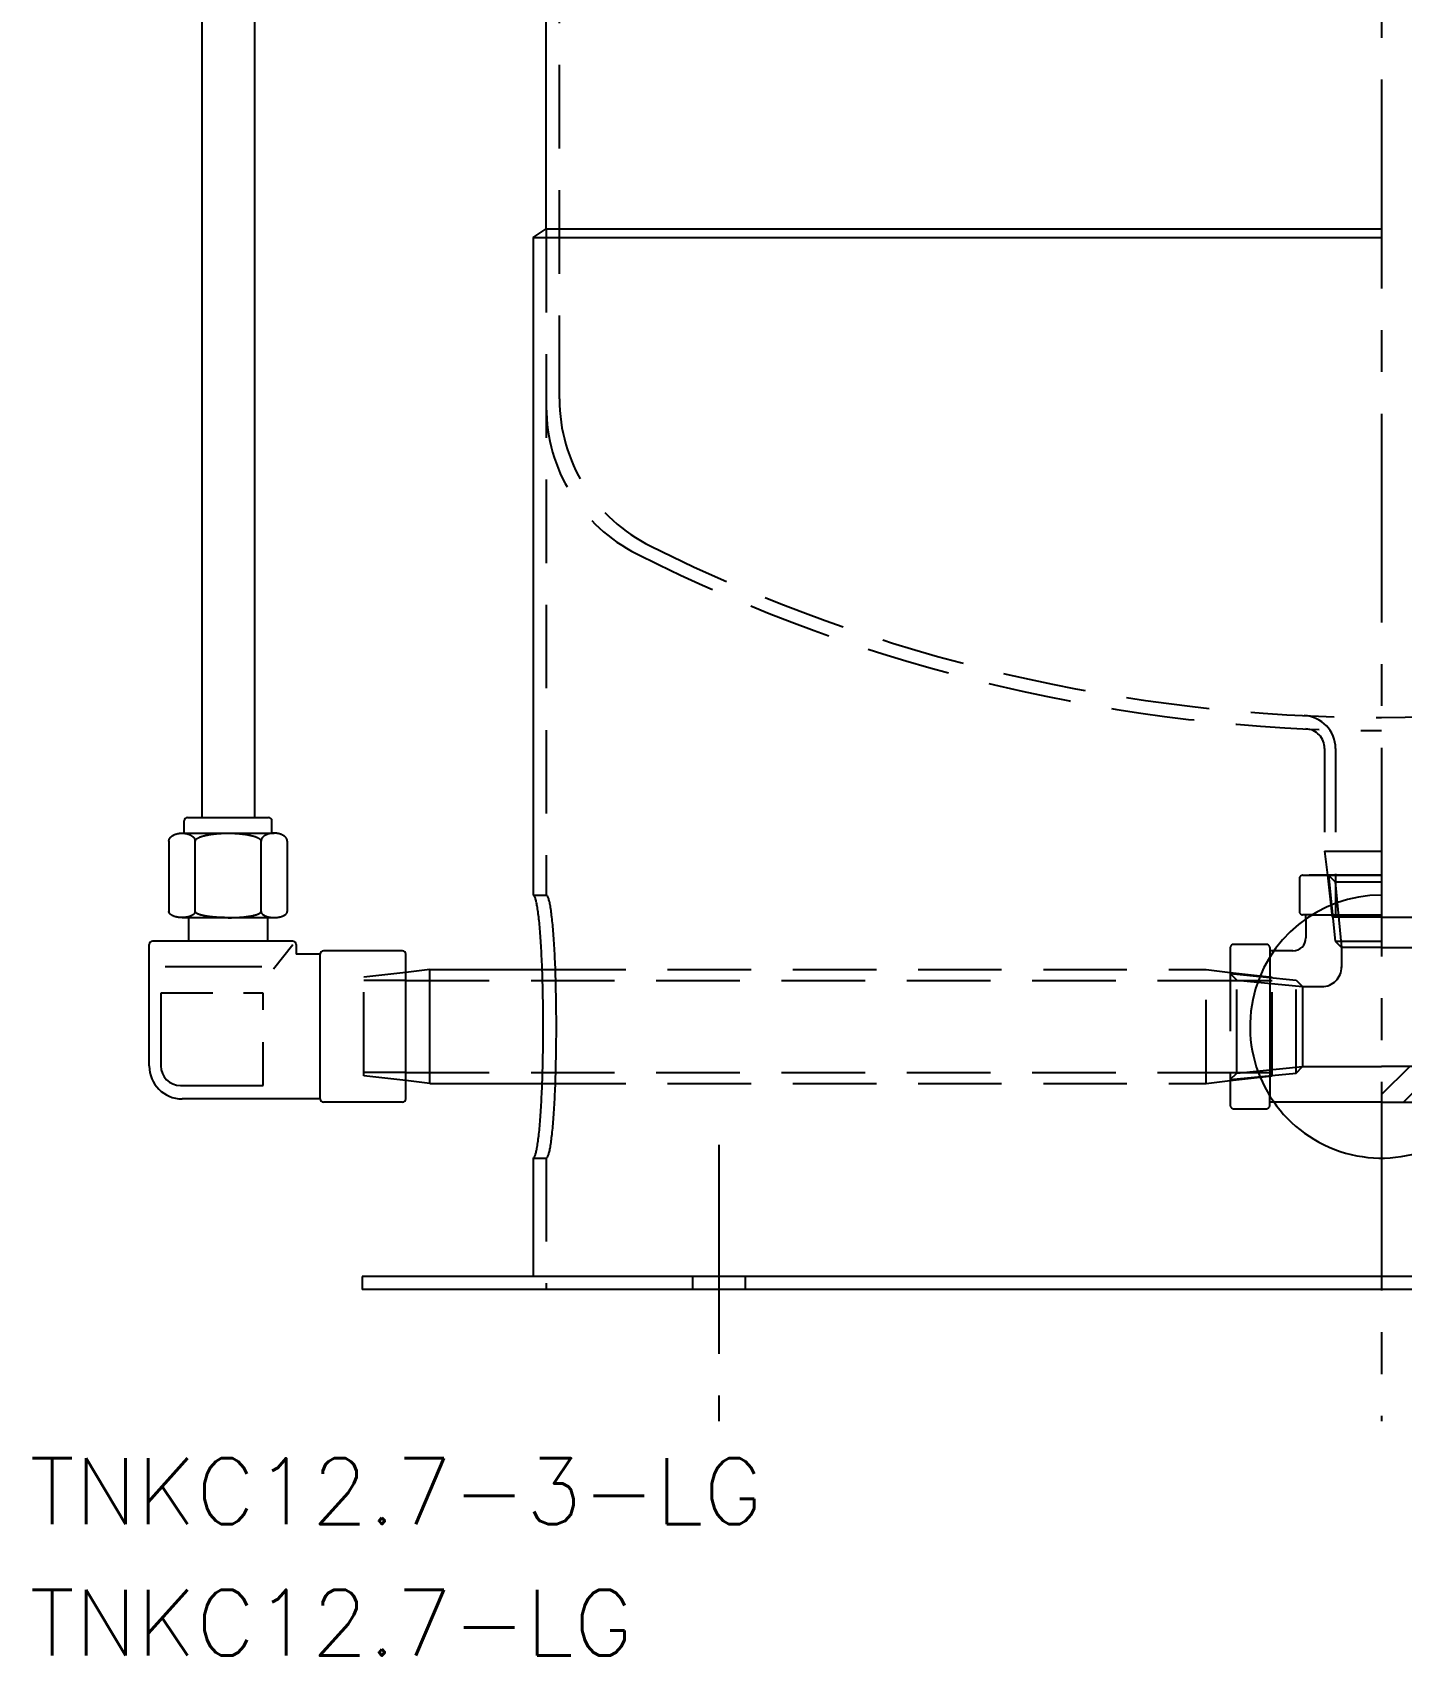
# Model space of a CAD drawing. Extents: x -205 to 175, y -774 to 175.
# Drawn here: x -205.1 to 3, y -773.7 to -526.8 of the extents above; entities that cross this region are included whole.
import ezdxf

# ---------------------------------------------------------------- set-up
doc = ezdxf.new("R2010")
doc.units = 0
doc.linetypes.add('CENTER', pattern=[50.8, 31.75, -6.35, 6.35, -6.35])
doc.linetypes.add('DASHED', pattern=[19.05, 12.7, -6.35])
doc.layers.get('0').update_dxf_attribs({"linetype": 'CONTINUOUS'})
doc.layers.add('CENTER', color=1, linetype='CENTER')
doc.styles.get("Standard").update_dxf_attribs({"font": 'txt.shx', "height": 3, "bigfont": 'bigfont.shx'})

# ---------------------------------------------------------------- blocks, each defined once
blk = doc.blocks.new('*X7')
at = {"color": 0, "linetype": 'CONTINUOUS'}
for p, q in [((7.88, -658.03), (10.91, -655)), ((7.29, -663.11), (12.5, -657.9)), ((6.07, -668.82), (11.5, -663.39)), ((7.76, -671.62), (12.96, -666.43)), ((11.95, -671.93), (18.37, -665.5)), ((17.98, -670.38), (22.78, -665.58)), ((0, -688.36), (4.29, -684.07)), ((3.35, -689.5), (8.78, -684.07)), ((7.84, -689.5), (12.64, -684.71)), ((12.33, -689.5), (16.39, -685.44)), ((16.82, -689.5), (20.44, -685.89)), ((20.31, -690.5), (23, -687.81))]:
    blk.add_line(p, q, dxfattribs=at)

msp = doc.modelspace()

# ---------------------------------------------------------------- linework, layer by layer
at = {"color": 3, "linetype": 'DASHED'}
for p, q in [((-125, -582.56), (-125, -380.33)), ((-127, -556.71), (-127, -658)), ((-8.65, -635.73), (-8.65, -651.35)), ((-7, -635.72), (-7, -655)), ((-8.65, -651.35), (-8.23, -655)), ((-8.65, -651.35), (0, -651.35)), ((-12.5, -655.5), (-12.5, -660.5)), ((-12, -655), (0, -655)), ((0, -655), (-11, -655)), ((-8.23, -655), (-7.5, -661.35)), ((-8.07, -655), (-7.07, -656)), ((-8.07, -655), (-7.07, -665)), ((-7.07, -656), (-6.07, -666)), ((-7.07, -656), (0, -656)), ((-7, -655), (-7, -661.35)), ((-129, -658), (-127, -658)), ((-10.54, -661), (-12, -661)), ((-11.5, -661.64), (-11.5, -661)), ((0, -661.35), (-7.5, -661.35)), ((-23, -666), (-23, -690)), ((-22.5, -665.5), (-17.5, -665.5)), ((-17, -666), (-17, -667.46)), ((-7.07, -665), (-6.07, -666)), ((-7.07, -665), (0, -665)), ((-6.07, -666), (-6.07, -669)), ((0, -666), (-6.07, -666)), ((-16.36, -666.5), (-17, -666.5)), ((-148.37, -669.77), (-154.72, -670.5)), ((-154.72, -685.5), (-154.72, -670.5)), ((-148.37, -671), (-154.72, -671)), ((-148.37, -671), (-23, -671)), ((-127.61, -669.35), (-26.65, -669.35)), ((-26.65, -686.65), (-26.65, -669.35)), ((-26.65, -669.35), (-23, -669.77)), ((-23, -669.77), (-16.65, -670.5)), ((-23, -669.93), (-22, -670.93)), ((-23, -669.93), (-13, -670.93)), ((-23, -671), (-16.65, -671)), ((-22, -685.07), (-22, -670.93)), ((-22, -670.93), (-12, -671.93)), ((-16.65, -685.5), (-16.65, -670.5)), ((-13, -685.07), (-13, -670.93)), ((-13, -670.93), (-12, -671.93)), ((-12, -671.93), (-12, -684.07)), ((-12, -671.93), (-9.07, -671.93)), ((-148.37, -685), (-154.72, -685)), ((-148.37, -686.23), (-154.72, -685.5)), ((-148.37, -685), (-23, -685)), ((-23, -685), (-16.65, -685)), ((-23, -686.07), (-22, -685.07)), ((-23, -686.07), (-13, -685.07)), ((-23, -686.23), (-16.65, -685.5)), ((-22, -685.07), (-12, -684.07)), ((-13, -685.07), (-12, -684.07)), ((-12, -684.07), (0, -684.07)), ((-127.61, -686.65), (-26.65, -686.65)), ((-26.65, -686.65), (-23, -686.23)), ((-17, -690), (-17, -688.54)), ((-22.5, -690.5), (-17.5, -690.5)), ((-16.36, -689.5), (-17, -689.5)), ((-129, -698), (-127, -698)), ((-127, -698), (-127, -718)), ((-104.76, -716), (-104.76, -718)), ((-96.76, -716), (-96.76, -718))]:
    msp.add_line(p, q, dxfattribs=at)
at = {"color": 7, "linetype": 'CONTINUOUS'}
for p, q in [((-127, -556.71), (-127, -396.65)), ((-179.37, -419.8), (-179.37, -646.2)), ((-171.37, -419.8), (-171.37, -646.2)), ((-129, -558), (-127, -556.71)), ((-127, -556.71), (0, -556.71)), ((-129, -558), (0, -558)), ((-129, -558), (-129, -658)), ((-181.54, -646.2), (-169.21, -646.2)), ((-182.38, -648.6), (-168.37, -648.6)), ((-182.04, -648.6), (-182.04, -646.7)), ((-168.71, -648.6), (-168.71, -646.7)), ((-184.37, -649.81), (-184.37, -660.5)), ((-180.38, -660.5), (-180.38, -649.52)), ((-170.37, -660.5), (-170.37, -649.52)), ((-166.37, -649.81), (-166.37, -660.5)), ((-182.38, -661.43), (-168.37, -661.43)), ((-181.39, -661.43), (-181.39, -665.04)), ((-169.36, -661.43), (-169.36, -665.04)), ((-10.54, -661), (0, -661)), ((0, -661.35), (7.5, -661.35)), ((-11.5, -661.64), (-11.5, -664.5)), ((-187.37, -684), (-187.37, -665.54)), ((-165.52, -665.04), (-186.87, -665.04)), ((-168.47, -669.23), (-165.52, -665.54)), ((-165.02, -665.54), (-165.02, -667)), ((0, -666), (6.07, -666)), ((-184.92, -668.89), (-170.27, -668.89)), ((-161.37, -667), (-165.02, -667)), ((-161.37, -689), (-161.37, -667)), ((-148.87, -666.5), (-160.87, -666.5)), ((-148.37, -689), (-148.37, -667)), ((-17, -667.46), (-17, -688.54)), ((-13.5, -666.5), (-16.36, -666.5)), ((-144.72, -669.35), (-148.37, -669.77)), ((-144.72, -686.65), (-144.72, -669.35)), ((-144.72, -669.35), (-127.61, -669.35)), ((-177.68, -672.93), (-185.6, -672.93)), ((-185.6, -672.93), (-185.6, -683.97)), ((-170.06, -672.93), (-173.05, -672.93)), ((-170.06, -675.47), (-170.06, -672.93)), ((-170.06, -686.97), (-170.06, -680.4)), ((12, -684.07), (0, -684.07)), ((-182.6, -686.97), (-170.06, -686.97)), ((-144.72, -686.65), (-148.37, -686.23)), ((-144.72, -686.65), (-127.61, -686.65)), ((-161.37, -689), (-182.37, -689)), ((-148.87, -689.5), (-160.87, -689.5)), ((0, -689.5), (-16.36, -689.5)), ((0, -689.5), (17, -689.5)), ((-129, -698), (-129, -716)), ((-155, -716), (-155, -718)), ((126.99, -716), (-155, -716)), ((155, -718), (-155, -718))]:
    msp.add_line(p, q, dxfattribs=at)
for points in [[(-184.37, -649.81, 0), (-184.37, -649.78, 0), (-184.37, -649.75, 0), (-184.37, -649.72, 0), (-184.37, -649.69, 0), (-184.36, -649.66, 0), (-184.35, -649.63, 0), (-184.34, -649.6, 0), (-184.34, -649.57, 0), (-184.33, -649.54, 0), (-184.31, -649.52, 0), (-184.3, -649.49, 0), (-184.29, -649.46, 0), (-184.27, -649.43, 0), (-184.26, -649.4, 0), (-184.24, -649.38, 0), (-184.22, -649.35, 0), (-184.2, -649.32, 0), (-184.18, -649.29, 0), (-184.16, -649.27, 0), (-184.14, -649.24, 0), (-184.12, -649.21, 0), (-184.09, -649.19, 0), (-184.06, -649.16, 0), (-184.04, -649.14, 0), (-184.01, -649.11, 0), (-183.98, -649.09, 0), (-183.95, -649.07, 0), (-183.92, -649.04, 0), (-183.89, -649.02, 0), (-183.86, -649, 0), (-183.82, -648.98, 0), (-183.79, -648.95, 0), (-183.75, -648.93, 0), (-183.72, -648.91, 0), (-183.68, -648.89, 0), (-183.64, -648.88, 0), (-183.61, -648.86, 0), (-183.57, -648.84, 0), (-183.53, -648.82, 0), (-183.49, -648.8, 0), (-183.45, -648.79, 0), (-183.4, -648.77, 0), (-183.36, -648.76, 0), (-183.32, -648.74, 0), (-183.28, -648.73, 0), (-183.23, -648.72, 0), (-183.19, -648.7, 0), (-183.14, -648.69, 0), (-183.1, -648.68, 0), (-183.05, -648.67, 0), (-183, -648.66, 0), (-182.96, -648.65, 0), (-182.91, -648.64, 0), (-182.86, -648.64, 0), (-182.81, -648.63, 0), (-182.77, -648.62, 0), (-182.72, -648.62, 0), (-182.67, -648.61, 0), (-182.62, -648.61, 0), (-182.57, -648.61, 0), (-182.52, -648.6, 0), (-182.47, -648.6, 0), (-182.43, -648.6, 0), (-182.38, -648.6, 0), (-182.33, -648.6, 0), (-182.28, -648.6, 0), (-182.23, -648.6, 0), (-182.18, -648.61, 0), (-182.13, -648.61, 0), (-182.08, -648.61, 0), (-182.04, -648.62, 0), (-181.99, -648.62, 0), (-181.94, -648.63, 0), (-181.89, -648.64, 0), (-181.84, -648.64, 0), (-181.8, -648.65, 0), (-181.75, -648.66, 0), (-181.7, -648.67, 0), (-181.66, -648.68, 0), (-181.61, -648.69, 0), (-181.57, -648.7, 0), (-181.52, -648.72, 0), (-181.48, -648.73, 0), (-181.44, -648.74, 0), (-181.39, -648.76, 0), (-181.35, -648.77, 0), (-181.31, -648.79, 0), (-181.27, -648.8, 0), (-181.23, -648.82, 0), (-181.19, -648.84, 0), (-181.15, -648.86, 0), (-181.11, -648.88, 0), (-181.07, -648.89, 0), (-181.04, -648.91, 0), (-181, -648.93, 0), (-180.97, -648.95, 0), (-180.93, -648.98, 0), (-180.9, -649, 0), (-180.87, -649.02, 0), (-180.83, -649.04, 0), (-180.8, -649.07, 0), (-180.77, -649.09, 0), (-180.74, -649.11, 0), (-180.72, -649.14, 0), (-180.69, -649.16, 0), (-180.66, -649.19, 0), (-180.64, -649.21, 0), (-180.62, -649.24, 0), (-180.59, -649.27, 0), (-180.57, -649.29, 0), (-180.55, -649.32, 0), (-180.53, -649.35, 0), (-180.51, -649.38, 0), (-180.5, -649.4, 0), (-180.48, -649.43, 0), (-180.47, -649.46, 0), (-180.45, -649.49, 0), (-180.44, -649.52, 0), (-180.43, -649.54, 0), (-180.42, -649.57, 0), (-180.41, -649.6, 0), (-180.4, -649.63, 0), (-180.4, -649.66, 0), (-180.39, -649.69, 0), (-180.38, -649.72, 0), (-180.38, -649.75, 0), (-180.38, -649.78, 0), (-180.38, -649.81, 0)], [(-180.38, -649.81, 0), (-180.38, -649.78, 0), (-180.37, -649.75, 0), (-180.37, -649.72, 0), (-180.36, -649.69, 0), (-180.34, -649.66, 0), (-180.33, -649.63, 0), (-180.31, -649.6, 0), (-180.28, -649.57, 0), (-180.26, -649.54, 0), (-180.23, -649.52, 0), (-180.2, -649.49, 0), (-180.16, -649.46, 0), (-180.13, -649.43, 0), (-180.09, -649.4, 0), (-180.04, -649.38, 0), (-180, -649.35, 0), (-179.95, -649.32, 0), (-179.9, -649.29, 0), (-179.84, -649.27, 0), (-179.79, -649.24, 0), (-179.73, -649.21, 0), (-179.67, -649.19, 0), (-179.6, -649.16, 0), (-179.54, -649.14, 0), (-179.47, -649.11, 0), (-179.4, -649.09, 0), (-179.32, -649.07, 0), (-179.24, -649.04, 0), (-179.16, -649.02, 0), (-179.08, -649, 0), (-179, -648.98, 0), (-178.91, -648.95, 0), (-178.83, -648.93, 0), (-178.74, -648.91, 0), (-178.64, -648.89, 0), (-178.55, -648.88, 0), (-178.45, -648.86, 0), (-178.36, -648.84, 0), (-178.26, -648.82, 0), (-178.16, -648.8, 0), (-178.05, -648.79, 0), (-177.95, -648.77, 0), (-177.84, -648.76, 0), (-177.73, -648.74, 0), (-177.62, -648.73, 0), (-177.51, -648.72, 0), (-177.4, -648.7, 0), (-177.29, -648.69, 0), (-177.18, -648.68, 0), (-177.06, -648.67, 0), (-176.94, -648.66, 0), (-176.83, -648.65, 0), (-176.71, -648.64, 0), (-176.59, -648.64, 0), (-176.47, -648.63, 0), (-176.35, -648.62, 0), (-176.23, -648.62, 0), (-176.11, -648.61, 0), (-175.99, -648.61, 0), (-175.87, -648.61, 0), (-175.74, -648.6, 0), (-175.62, -648.6, 0), (-175.5, -648.6, 0), (-175.37, -648.6, 0), (-175.25, -648.6, 0), (-175.13, -648.6, 0), (-175.01, -648.6, 0), (-174.88, -648.61, 0), (-174.76, -648.61, 0), (-174.64, -648.61, 0), (-174.52, -648.62, 0), (-174.4, -648.62, 0), (-174.28, -648.63, 0), (-174.16, -648.64, 0), (-174.04, -648.64, 0), (-173.92, -648.65, 0), (-173.8, -648.66, 0), (-173.69, -648.67, 0), (-173.57, -648.68, 0), (-173.46, -648.69, 0), (-173.35, -648.7, 0), (-173.23, -648.72, 0), (-173.12, -648.73, 0), (-173.01, -648.74, 0), (-172.91, -648.76, 0), (-172.8, -648.77, 0), (-172.7, -648.79, 0), (-172.59, -648.8, 0), (-172.49, -648.82, 0), (-172.39, -648.84, 0), (-172.29, -648.86, 0), (-172.2, -648.88, 0), (-172.1, -648.89, 0), (-172.01, -648.91, 0), (-171.92, -648.93, 0), (-171.84, -648.95, 0), (-171.75, -648.98, 0), (-171.66, -649, 0), (-171.58, -649.02, 0), (-171.5, -649.04, 0), (-171.43, -649.07, 0), (-171.35, -649.09, 0), (-171.28, -649.11, 0), (-171.21, -649.14, 0), (-171.15, -649.16, 0), (-171.08, -649.19, 0), (-171.02, -649.21, 0), (-170.96, -649.24, 0), (-170.9, -649.27, 0), (-170.85, -649.29, 0), (-170.8, -649.32, 0), (-170.75, -649.35, 0), (-170.7, -649.38, 0), (-170.66, -649.4, 0), (-170.62, -649.43, 0), (-170.58, -649.46, 0), (-170.55, -649.49, 0), (-170.52, -649.52, 0), (-170.49, -649.54, 0), (-170.47, -649.57, 0), (-170.44, -649.6, 0), (-170.42, -649.63, 0), (-170.41, -649.66, 0), (-170.39, -649.69, 0), (-170.38, -649.72, 0), (-170.38, -649.75, 0), (-170.37, -649.78, 0), (-170.37, -649.81, 0)], [(-166.37, -649.81, 0), (-166.38, -649.78, 0), (-166.38, -649.75, 0), (-166.38, -649.72, 0), (-166.38, -649.69, 0), (-166.39, -649.66, 0), (-166.4, -649.63, 0), (-166.4, -649.6, 0), (-166.41, -649.57, 0), (-166.42, -649.54, 0), (-166.43, -649.52, 0), (-166.45, -649.49, 0), (-166.46, -649.46, 0), (-166.47, -649.43, 0), (-166.49, -649.4, 0), (-166.51, -649.38, 0), (-166.53, -649.35, 0), (-166.55, -649.32, 0), (-166.57, -649.29, 0), (-166.59, -649.27, 0), (-166.61, -649.24, 0), (-166.63, -649.21, 0), (-166.66, -649.19, 0), (-166.68, -649.16, 0), (-166.71, -649.14, 0), (-166.74, -649.11, 0), (-166.77, -649.09, 0), (-166.8, -649.07, 0), (-166.83, -649.04, 0), (-166.86, -649.02, 0), (-166.89, -649, 0), (-166.93, -648.98, 0), (-166.96, -648.95, 0), (-166.99, -648.93, 0), (-167.03, -648.91, 0), (-167.07, -648.89, 0), (-167.1, -648.88, 0), (-167.14, -648.86, 0), (-167.18, -648.84, 0), (-167.22, -648.82, 0), (-167.26, -648.8, 0), (-167.3, -648.79, 0), (-167.34, -648.77, 0), (-167.39, -648.76, 0), (-167.43, -648.74, 0), (-167.47, -648.73, 0), (-167.52, -648.72, 0), (-167.56, -648.7, 0), (-167.61, -648.69, 0), (-167.65, -648.68, 0), (-167.7, -648.67, 0), (-167.75, -648.66, 0), (-167.79, -648.65, 0), (-167.84, -648.64, 0), (-167.89, -648.64, 0), (-167.93, -648.63, 0), (-167.98, -648.62, 0), (-168.03, -648.62, 0), (-168.08, -648.61, 0), (-168.13, -648.61, 0), (-168.18, -648.61, 0), (-168.22, -648.6, 0), (-168.27, -648.6, 0), (-168.32, -648.6, 0), (-168.37, -648.6, 0), (-168.42, -648.6, 0), (-168.47, -648.6, 0), (-168.52, -648.6, 0), (-168.57, -648.61, 0), (-168.62, -648.61, 0), (-168.66, -648.61, 0), (-168.71, -648.62, 0), (-168.76, -648.62, 0), (-168.81, -648.63, 0), (-168.86, -648.64, 0), (-168.9, -648.64, 0), (-168.95, -648.65, 0), (-169, -648.66, 0), (-169.04, -648.67, 0), (-169.09, -648.68, 0), (-169.14, -648.69, 0), (-169.18, -648.7, 0), (-169.22, -648.72, 0), (-169.27, -648.73, 0), (-169.31, -648.74, 0), (-169.36, -648.76, 0), (-169.4, -648.77, 0), (-169.44, -648.79, 0), (-169.48, -648.8, 0), (-169.52, -648.82, 0), (-169.56, -648.84, 0), (-169.6, -648.86, 0), (-169.64, -648.88, 0), (-169.68, -648.89, 0), (-169.71, -648.91, 0), (-169.75, -648.93, 0), (-169.78, -648.95, 0), (-169.82, -648.98, 0), (-169.85, -649, 0), (-169.88, -649.02, 0), (-169.91, -649.04, 0), (-169.95, -649.07, 0), (-169.98, -649.09, 0), (-170, -649.11, 0), (-170.03, -649.14, 0), (-170.06, -649.16, 0), (-170.09, -649.19, 0), (-170.11, -649.21, 0), (-170.13, -649.24, 0), (-170.16, -649.27, 0), (-170.18, -649.29, 0), (-170.2, -649.32, 0), (-170.22, -649.35, 0), (-170.24, -649.38, 0), (-170.25, -649.4, 0), (-170.27, -649.43, 0), (-170.28, -649.46, 0), (-170.3, -649.49, 0), (-170.31, -649.52, 0), (-170.32, -649.54, 0), (-170.33, -649.57, 0), (-170.34, -649.6, 0), (-170.35, -649.63, 0), (-170.35, -649.66, 0), (-170.36, -649.69, 0), (-170.36, -649.72, 0), (-170.37, -649.75, 0), (-170.37, -649.78, 0), (-170.37, -649.81, 0)], [(-129, -698, 0), (-128.96, -697.99, 0), (-128.92, -697.98, 0), (-128.89, -697.95, 0), (-128.85, -697.9, 0), (-128.81, -697.85, 0), (-128.77, -697.78, 0), (-128.74, -697.71, 0), (-128.7, -697.62, 0), (-128.66, -697.51, 0), (-128.63, -697.4, 0), (-128.59, -697.28, 0), (-128.55, -697.14, 0), (-128.52, -696.99, 0), (-128.48, -696.83, 0), (-128.45, -696.66, 0), (-128.41, -696.48, 0), (-128.38, -696.28, 0), (-128.34, -696.08, 0), (-128.31, -695.86, 0), (-128.27, -695.64, 0), (-128.24, -695.4, 0), (-128.21, -695.15, 0), (-128.18, -694.9, 0), (-128.14, -694.63, 0), (-128.11, -694.35, 0), (-128.08, -694.06, 0), (-128.05, -693.77, 0), (-128.02, -693.46, 0), (-127.99, -693.14, 0), (-127.97, -692.82, 0), (-127.94, -692.49, 0), (-127.91, -692.14, 0), (-127.88, -691.79, 0), (-127.86, -691.43, 0), (-127.83, -691.06, 0), (-127.81, -690.69, 0), (-127.79, -690.3, 0), (-127.76, -689.91, 0), (-127.74, -689.52, 0), (-127.72, -689.11, 0), (-127.7, -688.7, 0), (-127.68, -688.28, 0), (-127.66, -687.86, 0), (-127.64, -687.43, 0), (-127.62, -686.99, 0), (-127.61, -686.55, 0), (-127.59, -686.11, 0), (-127.58, -685.65, 0), (-127.56, -685.2, 0), (-127.55, -684.74, 0), (-127.54, -684.27, 0), (-127.53, -683.81, 0), (-127.52, -683.33, 0), (-127.51, -682.86, 0), (-127.5, -682.38, 0), (-127.49, -681.9, 0), (-127.48, -681.42, 0), (-127.48, -680.93, 0), (-127.47, -680.45, 0), (-127.47, -679.96, 0), (-127.46, -679.47, 0), (-127.46, -678.98, 0), (-127.46, -678.49, 0), (-127.46, -678, 0), (-127.46, -677.51, 0), (-127.46, -677.02, 0), (-127.46, -676.53, 0), (-127.47, -676.04, 0), (-127.47, -675.55, 0), (-127.48, -675.07, 0), (-127.48, -674.58, 0), (-127.49, -674.1, 0), (-127.5, -673.62, 0), (-127.51, -673.14, 0), (-127.52, -672.67, 0), (-127.53, -672.19, 0), (-127.54, -671.73, 0), (-127.55, -671.26, 0), (-127.56, -670.8, 0), (-127.58, -670.35, 0), (-127.59, -669.89, 0), (-127.61, -669.45, 0), (-127.62, -669.01, 0), (-127.64, -668.57, 0), (-127.66, -668.14, 0), (-127.68, -667.72, 0), (-127.7, -667.3, 0), (-127.72, -666.89, 0), (-127.74, -666.48, 0), (-127.76, -666.09, 0), (-127.79, -665.7, 0), (-127.81, -665.31, 0), (-127.83, -664.94, 0), (-127.86, -664.57, 0), (-127.88, -664.21, 0), (-127.91, -663.86, 0), (-127.94, -663.51, 0), (-127.97, -663.18, 0), (-127.99, -662.86, 0), (-128.02, -662.54, 0), (-128.05, -662.23, 0), (-128.08, -661.94, 0), (-128.11, -661.65, 0), (-128.14, -661.37, 0), (-128.18, -661.1, 0), (-128.21, -660.85, 0), (-128.24, -660.6, 0), (-128.27, -660.36, 0), (-128.31, -660.14, 0), (-128.34, -659.92, 0), (-128.38, -659.72, 0), (-128.41, -659.52, 0), (-128.45, -659.34, 0), (-128.48, -659.17, 0), (-128.52, -659.01, 0), (-128.55, -658.86, 0), (-128.59, -658.72, 0), (-128.63, -658.6, 0), (-128.66, -658.49, 0), (-128.7, -658.38, 0), (-128.74, -658.29, 0), (-128.77, -658.22, 0), (-128.81, -658.15, 0), (-128.85, -658.1, 0), (-128.89, -658.05, 0), (-128.92, -658.02, 0), (-128.96, -658.01, 0), (-129, -658, 0)], [(-180.38, -660.5, 0), (-180.38, -660.52, 0), (-180.38, -660.54, 0), (-180.38, -660.57, 0), (-180.39, -660.59, 0), (-180.4, -660.61, 0), (-180.4, -660.63, 0), (-180.41, -660.66, 0), (-180.42, -660.68, 0), (-180.43, -660.7, 0), (-180.44, -660.72, 0), (-180.45, -660.75, 0), (-180.47, -660.77, 0), (-180.48, -660.79, 0), (-180.5, -660.81, 0), (-180.51, -660.83, 0), (-180.53, -660.85, 0), (-180.55, -660.88, 0), (-180.57, -660.9, 0), (-180.59, -660.92, 0), (-180.62, -660.94, 0), (-180.64, -660.96, 0), (-180.66, -660.98, 0), (-180.69, -661, 0), (-180.72, -661.02, 0), (-180.74, -661.03, 0), (-180.77, -661.05, 0), (-180.8, -661.07, 0), (-180.83, -661.09, 0), (-180.87, -661.11, 0), (-180.9, -661.12, 0), (-180.93, -661.14, 0), (-180.97, -661.16, 0), (-181, -661.17, 0), (-181.04, -661.19, 0), (-181.07, -661.2, 0), (-181.11, -661.22, 0), (-181.15, -661.23, 0), (-181.19, -661.25, 0), (-181.23, -661.26, 0), (-181.27, -661.27, 0), (-181.31, -661.29, 0), (-181.35, -661.3, 0), (-181.39, -661.31, 0), (-181.44, -661.32, 0), (-181.48, -661.33, 0), (-181.52, -661.34, 0), (-181.57, -661.35, 0), (-181.61, -661.36, 0), (-181.66, -661.37, 0), (-181.7, -661.38, 0), (-181.75, -661.38, 0), (-181.8, -661.39, 0), (-181.84, -661.4, 0), (-181.89, -661.4, 0), (-181.94, -661.41, 0), (-181.99, -661.41, 0), (-182.04, -661.42, 0), (-182.08, -661.42, 0), (-182.13, -661.42, 0), (-182.18, -661.43, 0), (-182.23, -661.43, 0), (-182.28, -661.43, 0), (-182.33, -661.43, 0), (-182.38, -661.43, 0), (-182.43, -661.43, 0), (-182.47, -661.43, 0), (-182.52, -661.43, 0), (-182.57, -661.43, 0), (-182.62, -661.42, 0), (-182.67, -661.42, 0), (-182.72, -661.42, 0), (-182.77, -661.41, 0), (-182.81, -661.41, 0), (-182.86, -661.4, 0), (-182.91, -661.4, 0), (-182.96, -661.39, 0), (-183, -661.38, 0), (-183.05, -661.38, 0), (-183.1, -661.37, 0), (-183.14, -661.36, 0), (-183.19, -661.35, 0), (-183.23, -661.34, 0), (-183.28, -661.33, 0), (-183.32, -661.32, 0), (-183.36, -661.31, 0), (-183.4, -661.3, 0), (-183.45, -661.29, 0), (-183.49, -661.27, 0), (-183.53, -661.26, 0), (-183.57, -661.25, 0), (-183.61, -661.23, 0), (-183.64, -661.22, 0), (-183.68, -661.2, 0), (-183.72, -661.19, 0), (-183.75, -661.17, 0), (-183.79, -661.16, 0), (-183.82, -661.14, 0), (-183.86, -661.12, 0), (-183.89, -661.11, 0), (-183.92, -661.09, 0), (-183.95, -661.07, 0), (-183.98, -661.05, 0), (-184.01, -661.03, 0), (-184.04, -661.02, 0), (-184.06, -661, 0), (-184.09, -660.98, 0), (-184.12, -660.96, 0), (-184.14, -660.94, 0), (-184.16, -660.92, 0), (-184.18, -660.9, 0), (-184.2, -660.88, 0), (-184.22, -660.85, 0), (-184.24, -660.83, 0), (-184.26, -660.81, 0), (-184.27, -660.79, 0), (-184.29, -660.77, 0), (-184.3, -660.75, 0), (-184.31, -660.72, 0), (-184.33, -660.7, 0), (-184.34, -660.68, 0), (-184.34, -660.66, 0), (-184.35, -660.63, 0), (-184.36, -660.61, 0), (-184.37, -660.59, 0), (-184.37, -660.57, 0), (-184.37, -660.54, 0), (-184.37, -660.52, 0), (-184.37, -660.5, 0)], [(-175.37, -661.45, 0), (-175.44, -661.45, 0), (-175.5, -661.45, 0), (-175.56, -661.45, 0), (-175.62, -661.45, 0), (-175.68, -661.45, 0), (-175.74, -661.45, 0), (-175.8, -661.45, 0), (-175.86, -661.45, 0), (-175.92, -661.44, 0), (-175.98, -661.44, 0), (-176.04, -661.44, 0), (-176.1, -661.44, 0), (-176.16, -661.44, 0), (-176.22, -661.44, 0), (-176.28, -661.44, 0), (-176.34, -661.43, 0), (-176.4, -661.43, 0), (-176.46, -661.43, 0), (-176.52, -661.43, 0), (-176.58, -661.42, 0), (-176.64, -661.42, 0), (-176.7, -661.42, 0), (-176.76, -661.42, 0), (-176.81, -661.41, 0), (-176.87, -661.41, 0), (-176.93, -661.41, 0), (-176.99, -661.4, 0), (-177.05, -661.4, 0), (-177.1, -661.4, 0), (-177.16, -661.39, 0), (-177.22, -661.39, 0), (-177.28, -661.38, 0), (-177.33, -661.38, 0), (-177.39, -661.38, 0), (-177.44, -661.37, 0), (-177.5, -661.37, 0), (-177.56, -661.36, 0), (-177.61, -661.36, 0), (-177.67, -661.35, 0), (-177.72, -661.35, 0), (-177.77, -661.34, 0), (-177.83, -661.33, 0), (-177.88, -661.33, 0), (-177.93, -661.32, 0), (-177.99, -661.32, 0), (-178.04, -661.31, 0), (-178.09, -661.3, 0), (-178.14, -661.3, 0), (-178.19, -661.29, 0), (-178.24, -661.28, 0), (-178.29, -661.28, 0), (-178.34, -661.27, 0), (-178.39, -661.26, 0), (-178.44, -661.26, 0), (-178.49, -661.25, 0), (-178.54, -661.24, 0), (-178.59, -661.24, 0), (-178.63, -661.23, 0), (-178.68, -661.22, 0), (-178.72, -661.21, 0), (-178.77, -661.2, 0), (-178.81, -661.2, 0), (-178.86, -661.19, 0), (-178.9, -661.18, 0), (-178.95, -661.17, 0), (-178.99, -661.16, 0), (-179.03, -661.15, 0), (-179.07, -661.15, 0), (-179.12, -661.14, 0), (-179.16, -661.13, 0), (-179.19, -661.12, 0), (-179.24, -661.11, 0), (-179.27, -661.1, 0), (-179.31, -661.09, 0), (-179.35, -661.08, 0), (-179.39, -661.07, 0), (-179.42, -661.06, 0), (-179.46, -661.05, 0), (-179.5, -661.04, 0), (-179.53, -661.03, 0), (-179.56, -661.02, 0), (-179.6, -661.01, 0), (-179.63, -661, 0), (-179.66, -661, 0), (-179.69, -660.99, 0), (-179.72, -660.97, 0), (-179.75, -660.96, 0), (-179.78, -660.95, 0), (-179.81, -660.94, 0), (-179.84, -660.93, 0), (-179.87, -660.92, 0), (-179.9, -660.91, 0), (-179.92, -660.9, 0), (-179.95, -660.89, 0), (-179.97, -660.88, 0), (-180, -660.87, 0), (-180.02, -660.86, 0), (-180.04, -660.85, 0), (-180.06, -660.84, 0), (-180.09, -660.82, 0), (-180.1, -660.81, 0), (-180.12, -660.8, 0), (-180.14, -660.79, 0), (-180.16, -660.78, 0), (-180.18, -660.77, 0), (-180.2, -660.75, 0), (-180.21, -660.74, 0), (-180.23, -660.73, 0), (-180.24, -660.72, 0), (-180.26, -660.71, 0), (-180.27, -660.7, 0), (-180.28, -660.69, 0), (-180.29, -660.67, 0), (-180.31, -660.66, 0), (-180.32, -660.65, 0), (-180.32, -660.64, 0), (-180.33, -660.63, 0), (-180.34, -660.62, 0), (-180.35, -660.6, 0), (-180.36, -660.59, 0), (-180.36, -660.58, 0), (-180.37, -660.57, 0), (-180.37, -660.56, 0), (-180.37, -660.54, 0), (-180.38, -660.53, 0), (-180.38, -660.52, 0), (-180.38, -660.51, 0), (-180.38, -660.5, 0)], [(-175.37, -661.45, 0), (-175.31, -661.45, 0), (-175.25, -661.45, 0), (-175.19, -661.45, 0), (-175.13, -661.45, 0), (-175.07, -661.45, 0), (-175.01, -661.45, 0), (-174.95, -661.45, 0), (-174.89, -661.45, 0), (-174.83, -661.44, 0), (-174.77, -661.44, 0), (-174.71, -661.44, 0), (-174.65, -661.44, 0), (-174.59, -661.44, 0), (-174.53, -661.44, 0), (-174.47, -661.44, 0), (-174.41, -661.43, 0), (-174.35, -661.43, 0), (-174.29, -661.43, 0), (-174.23, -661.43, 0), (-174.17, -661.42, 0), (-174.11, -661.42, 0), (-174.05, -661.42, 0), (-173.99, -661.42, 0), (-173.93, -661.41, 0), (-173.88, -661.41, 0), (-173.82, -661.41, 0), (-173.76, -661.4, 0), (-173.7, -661.4, 0), (-173.64, -661.4, 0), (-173.59, -661.39, 0), (-173.53, -661.39, 0), (-173.47, -661.38, 0), (-173.42, -661.38, 0), (-173.36, -661.38, 0), (-173.3, -661.37, 0), (-173.25, -661.37, 0), (-173.19, -661.36, 0), (-173.14, -661.36, 0), (-173.08, -661.35, 0), (-173.03, -661.35, 0), (-172.97, -661.34, 0), (-172.92, -661.33, 0), (-172.87, -661.33, 0), (-172.81, -661.32, 0), (-172.76, -661.32, 0), (-172.71, -661.31, 0), (-172.66, -661.3, 0), (-172.61, -661.3, 0), (-172.56, -661.29, 0), (-172.5, -661.28, 0), (-172.46, -661.28, 0), (-172.41, -661.27, 0), (-172.36, -661.26, 0), (-172.31, -661.26, 0), (-172.26, -661.25, 0), (-172.21, -661.24, 0), (-172.16, -661.24, 0), (-172.12, -661.23, 0), (-172.07, -661.22, 0), (-172.02, -661.21, 0), (-171.98, -661.2, 0), (-171.93, -661.2, 0), (-171.89, -661.19, 0), (-171.85, -661.18, 0), (-171.8, -661.17, 0), (-171.76, -661.16, 0), (-171.72, -661.15, 0), (-171.68, -661.15, 0), (-171.63, -661.14, 0), (-171.59, -661.13, 0), (-171.55, -661.12, 0), (-171.51, -661.11, 0), (-171.47, -661.1, 0), (-171.44, -661.09, 0), (-171.4, -661.08, 0), (-171.36, -661.07, 0), (-171.32, -661.06, 0), (-171.29, -661.05, 0), (-171.25, -661.04, 0), (-171.22, -661.03, 0), (-171.19, -661.02, 0), (-171.15, -661.01, 0), (-171.12, -661, 0), (-171.09, -661, 0), (-171.06, -660.99, 0), (-171.03, -660.97, 0), (-171, -660.96, 0), (-170.97, -660.95, 0), (-170.94, -660.94, 0), (-170.91, -660.93, 0), (-170.88, -660.92, 0), (-170.85, -660.91, 0), (-170.83, -660.9, 0), (-170.8, -660.89, 0), (-170.78, -660.88, 0), (-170.75, -660.87, 0), (-170.73, -660.86, 0), (-170.71, -660.85, 0), (-170.69, -660.84, 0), (-170.66, -660.82, 0), (-170.64, -660.81, 0), (-170.62, -660.8, 0), (-170.6, -660.79, 0), (-170.59, -660.78, 0), (-170.57, -660.77, 0), (-170.55, -660.75, 0), (-170.54, -660.74, 0), (-170.52, -660.73, 0), (-170.5, -660.72, 0), (-170.49, -660.71, 0), (-170.48, -660.7, 0), (-170.47, -660.69, 0), (-170.45, -660.67, 0), (-170.44, -660.66, 0), (-170.43, -660.65, 0), (-170.42, -660.64, 0), (-170.41, -660.63, 0), (-170.41, -660.62, 0), (-170.4, -660.6, 0), (-170.39, -660.59, 0), (-170.39, -660.58, 0), (-170.38, -660.57, 0), (-170.38, -660.56, 0), (-170.38, -660.54, 0), (-170.37, -660.53, 0), (-170.37, -660.52, 0), (-170.37, -660.51, 0), (-170.37, -660.5, 0)], [(-170.37, -660.5, 0), (-170.37, -660.52, 0), (-170.37, -660.54, 0), (-170.36, -660.57, 0), (-170.36, -660.59, 0), (-170.35, -660.61, 0), (-170.35, -660.63, 0), (-170.34, -660.66, 0), (-170.33, -660.68, 0), (-170.32, -660.7, 0), (-170.31, -660.72, 0), (-170.3, -660.75, 0), (-170.28, -660.77, 0), (-170.27, -660.79, 0), (-170.25, -660.81, 0), (-170.24, -660.83, 0), (-170.22, -660.85, 0), (-170.2, -660.88, 0), (-170.18, -660.9, 0), (-170.16, -660.92, 0), (-170.13, -660.94, 0), (-170.11, -660.96, 0), (-170.09, -660.98, 0), (-170.06, -661, 0), (-170.03, -661.02, 0), (-170, -661.03, 0), (-169.98, -661.05, 0), (-169.95, -661.07, 0), (-169.91, -661.09, 0), (-169.88, -661.11, 0), (-169.85, -661.12, 0), (-169.82, -661.14, 0), (-169.78, -661.16, 0), (-169.75, -661.17, 0), (-169.71, -661.19, 0), (-169.68, -661.2, 0), (-169.64, -661.22, 0), (-169.6, -661.23, 0), (-169.56, -661.25, 0), (-169.52, -661.26, 0), (-169.48, -661.27, 0), (-169.44, -661.29, 0), (-169.4, -661.3, 0), (-169.36, -661.31, 0), (-169.31, -661.32, 0), (-169.27, -661.33, 0), (-169.22, -661.34, 0), (-169.18, -661.35, 0), (-169.14, -661.36, 0), (-169.09, -661.37, 0), (-169.04, -661.38, 0), (-169, -661.38, 0), (-168.95, -661.39, 0), (-168.9, -661.4, 0), (-168.86, -661.4, 0), (-168.81, -661.41, 0), (-168.76, -661.41, 0), (-168.71, -661.42, 0), (-168.66, -661.42, 0), (-168.62, -661.42, 0), (-168.57, -661.43, 0), (-168.52, -661.43, 0), (-168.47, -661.43, 0), (-168.42, -661.43, 0), (-168.37, -661.43, 0), (-168.32, -661.43, 0), (-168.27, -661.43, 0), (-168.22, -661.43, 0), (-168.18, -661.43, 0), (-168.13, -661.42, 0), (-168.08, -661.42, 0), (-168.03, -661.42, 0), (-167.98, -661.41, 0), (-167.93, -661.41, 0), (-167.89, -661.4, 0), (-167.84, -661.4, 0), (-167.79, -661.39, 0), (-167.75, -661.38, 0), (-167.7, -661.38, 0), (-167.65, -661.37, 0), (-167.61, -661.36, 0), (-167.56, -661.35, 0), (-167.52, -661.34, 0), (-167.47, -661.33, 0), (-167.43, -661.32, 0), (-167.39, -661.31, 0), (-167.34, -661.3, 0), (-167.3, -661.29, 0), (-167.26, -661.27, 0), (-167.22, -661.26, 0), (-167.18, -661.25, 0), (-167.14, -661.23, 0), (-167.1, -661.22, 0), (-167.07, -661.2, 0), (-167.03, -661.19, 0), (-166.99, -661.17, 0), (-166.96, -661.16, 0), (-166.93, -661.14, 0), (-166.89, -661.12, 0), (-166.86, -661.11, 0), (-166.83, -661.09, 0), (-166.8, -661.07, 0), (-166.77, -661.05, 0), (-166.74, -661.03, 0), (-166.71, -661.02, 0), (-166.68, -661, 0), (-166.66, -660.98, 0), (-166.63, -660.96, 0), (-166.61, -660.94, 0), (-166.59, -660.92, 0), (-166.57, -660.9, 0), (-166.55, -660.88, 0), (-166.53, -660.85, 0), (-166.51, -660.83, 0), (-166.49, -660.81, 0), (-166.47, -660.79, 0), (-166.46, -660.77, 0), (-166.45, -660.75, 0), (-166.43, -660.72, 0), (-166.42, -660.7, 0), (-166.41, -660.68, 0), (-166.4, -660.66, 0), (-166.4, -660.63, 0), (-166.39, -660.61, 0), (-166.38, -660.59, 0), (-166.38, -660.57, 0), (-166.38, -660.54, 0), (-166.38, -660.52, 0), (-166.37, -660.5, 0)]]:
    msp.add_polyline3d(points, dxfattribs=at)
at = {"color": 3, "linetype": 'DASHED'}
msp.add_polyline3d([(-127, -698, 0), (-126.96, -697.99, 0), (-126.92, -697.98, 0), (-126.89, -697.95, 0), (-126.85, -697.9, 0), (-126.81, -697.85, 0), (-126.77, -697.78, 0), (-126.74, -697.71, 0), (-126.7, -697.62, 0), (-126.66, -697.51, 0), (-126.63, -697.4, 0), (-126.59, -697.28, 0), (-126.55, -697.14, 0), (-126.52, -696.99, 0), (-126.48, -696.83, 0), (-126.45, -696.66, 0), (-126.41, -696.48, 0), (-126.38, -696.28, 0), (-126.34, -696.08, 0), (-126.31, -695.86, 0), (-126.27, -695.64, 0), (-126.24, -695.4, 0), (-126.21, -695.15, 0), (-126.18, -694.9, 0), (-126.14, -694.63, 0), (-126.11, -694.35, 0), (-126.08, -694.06, 0), (-126.05, -693.77, 0), (-126.02, -693.46, 0), (-125.99, -693.14, 0), (-125.97, -692.82, 0), (-125.94, -692.49, 0), (-125.91, -692.14, 0), (-125.88, -691.79, 0), (-125.86, -691.43, 0), (-125.83, -691.06, 0), (-125.81, -690.69, 0), (-125.79, -690.3, 0), (-125.76, -689.91, 0), (-125.74, -689.52, 0), (-125.72, -689.11, 0), (-125.7, -688.7, 0), (-125.68, -688.28, 0), (-125.66, -687.86, 0), (-125.64, -687.43, 0), (-125.62, -686.99, 0), (-125.61, -686.55, 0), (-125.59, -686.11, 0), (-125.58, -685.65, 0), (-125.56, -685.2, 0), (-125.55, -684.74, 0), (-125.54, -684.27, 0), (-125.53, -683.81, 0), (-125.52, -683.33, 0), (-125.51, -682.86, 0), (-125.5, -682.38, 0), (-125.49, -681.9, 0), (-125.48, -681.42, 0), (-125.48, -680.93, 0), (-125.47, -680.45, 0), (-125.47, -679.96, 0), (-125.46, -679.47, 0), (-125.46, -678.98, 0), (-125.46, -678.49, 0), (-125.46, -678, 0), (-125.46, -677.51, 0), (-125.46, -677.02, 0), (-125.46, -676.53, 0), (-125.47, -676.04, 0), (-125.47, -675.55, 0), (-125.48, -675.07, 0), (-125.48, -674.58, 0), (-125.49, -674.1, 0), (-125.5, -673.62, 0), (-125.51, -673.14, 0), (-125.52, -672.67, 0), (-125.53, -672.19, 0), (-125.54, -671.73, 0), (-125.55, -671.26, 0), (-125.56, -670.8, 0), (-125.58, -670.35, 0), (-125.59, -669.89, 0), (-125.61, -669.45, 0), (-125.62, -669.01, 0), (-125.64, -668.57, 0), (-125.66, -668.14, 0), (-125.68, -667.72, 0), (-125.7, -667.3, 0), (-125.72, -666.89, 0), (-125.74, -666.48, 0), (-125.76, -666.09, 0), (-125.79, -665.7, 0), (-125.81, -665.31, 0), (-125.83, -664.94, 0), (-125.86, -664.57, 0), (-125.88, -664.21, 0), (-125.91, -663.86, 0), (-125.94, -663.51, 0), (-125.97, -663.18, 0), (-125.99, -662.86, 0), (-126.02, -662.54, 0), (-126.05, -662.23, 0), (-126.08, -661.94, 0), (-126.11, -661.65, 0), (-126.14, -661.37, 0), (-126.18, -661.1, 0), (-126.21, -660.85, 0), (-126.24, -660.6, 0), (-126.27, -660.36, 0), (-126.31, -660.14, 0), (-126.34, -659.92, 0), (-126.38, -659.72, 0), (-126.41, -659.52, 0), (-126.45, -659.34, 0), (-126.48, -659.17, 0), (-126.52, -659.01, 0), (-126.55, -658.86, 0), (-126.59, -658.72, 0), (-126.63, -658.6, 0), (-126.66, -658.49, 0), (-126.7, -658.38, 0), (-126.74, -658.29, 0), (-126.77, -658.22, 0), (-126.81, -658.15, 0), (-126.85, -658.1, 0), (-126.89, -658.05, 0), (-126.92, -658.02, 0), (-126.96, -658.01, 0), (-127, -658, 0)], dxfattribs=at)
for centre, radius, start, end in [((-102, -583.79), 25, 180, 243.2987), ((-100, -582.56), 25, 180, 243.6122), ((0, -381), 252, 243.2987, 270), ((0, -381), 250, 243.6122, 270), ((-12, -635.72), 5, 0, 87.3027), ((-11.65, -635.73), 3, 0, 87.3815), ((-12, -655.5), 0.5, 90, 180), ((-12, -660.5), 0.5, 180, 270), ((-22.5, -666), 0.5, 90, 180), ((-17.5, -666), 0.5, 0, 90), ((-9.07, -668.93), 3, 270, 0), ((-22.5, -690), 0.5, 180, 270), ((-17.5, -690), 0.5, 270, 0)]:
    msp.add_arc(centre, radius, start, end, dxfattribs=at)
at = {"color": 7, "linetype": 'CONTINUOUS'}
for centre, radius, start, end in [((0, -381), 250, 270, 296.3878), ((-181.54, -646.7), 0.5, 90, 180), ((-169.21, -646.7), 0.5, 0, 90), ((0, -678), 20, 90, 324.9004), ((-186.87, -665.54), 0.5, 90, 180), ((-165.52, -665.54), 0.5, 0, 90), ((-13.5, -664.5), 2, 270, 0), ((-160.87, -667), 0.5, 90, 180), ((-148.87, -667), 0.5, 0, 90), ((-182.37, -684), 5, 180, 270), ((-182.6, -683.97), 3, 180, 270), ((-160.87, -689), 0.5, 180, 270), ((-148.87, -689), 0.5, 270, 0)]:
    msp.add_arc(centre, radius, start, end, dxfattribs=at)
at = {"layer": 'CENTER', "color": 1, "linetype": 'CENTER'}
for p, q in [((0, -280), (0, -738)), ((-100.76, -696), (-100.76, -738))]:
    msp.add_line(p, q, dxfattribs=at)

# ---------------------------------------------------------------- block references
at = {"color": 7, "linetype": 'CONTINUOUS'}
msp.add_blockref('*X7', (0, 0), dxfattribs=at)

# ---------------------------------------------------------------- texts
for s, p in [('TNKC12.7-3-LG', (-205.55, -753.66)), ('TNKC12.7-LG', (-205.55, -773.66))]:
    msp.add_text(s, height=10, dxfattribs=at).set_placement(p)

doc.saveas('drawing.dxf')
